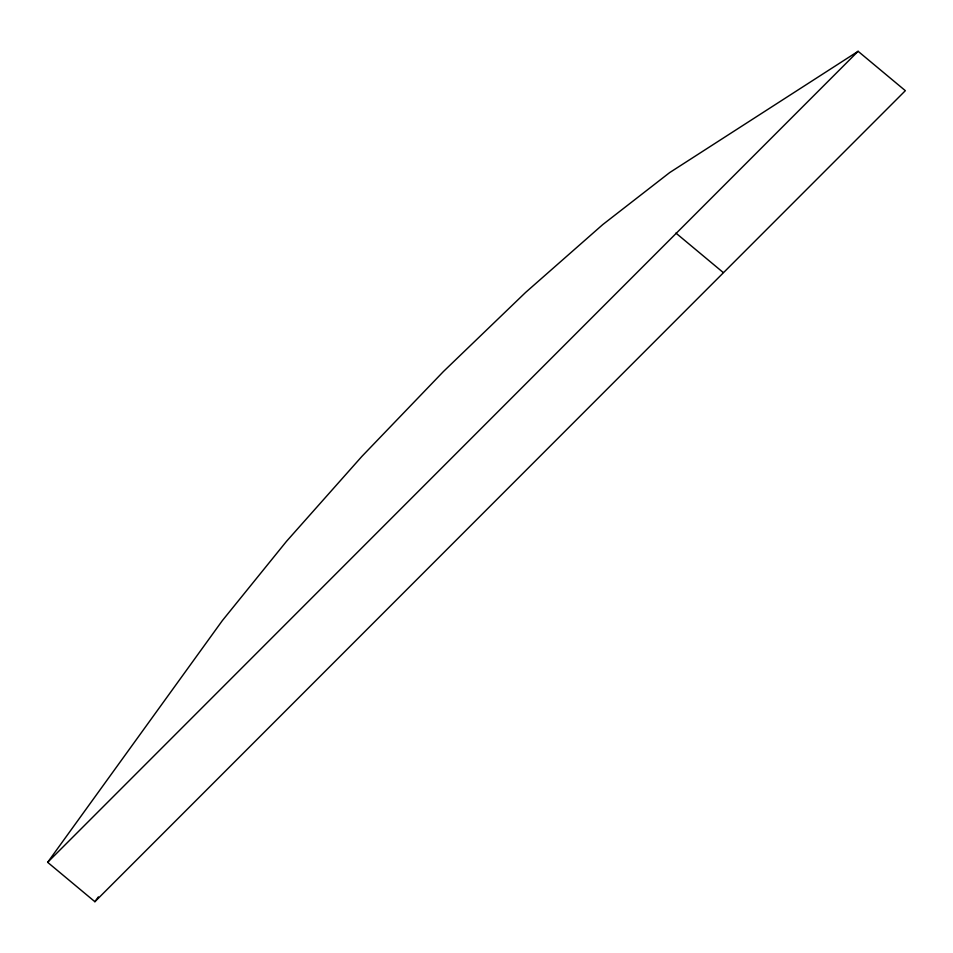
<?xml version="1.0" encoding="UTF-8"?>
<svg xmlns="http://www.w3.org/2000/svg" width="953" height="953" viewBox="0 0 953 953"><rect width="100%" height="100%" fill="white"/><g stroke="black" fill="none" stroke-linecap="round" stroke-linejoin="round"><path stroke-width="1.43" d="M47.65 862.322L222.383 620.558L286.484 541.352L361.878 456.416L443.443 371.515L525.603 292.44L602.761 224.586L669.673 172.588L858.105 51.295L905.35 90.678L94.895 901.705L47.65 862.322L858.105 51.295M94.895 901.705L98.373 896.892M675.927 233.092L723.172 272.475"/></g></svg>
